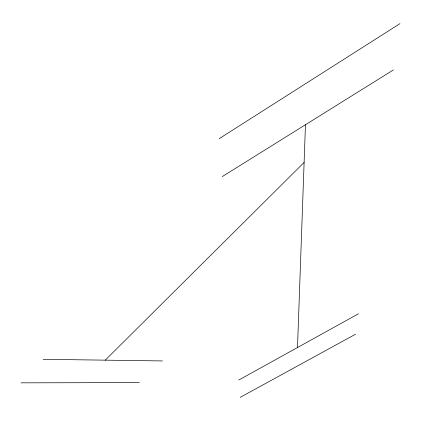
<?xml version="1.0" encoding="UTF-8"?>
<svg xmlns="http://www.w3.org/2000/svg" width="421" height="421" viewBox="0 0 421 421"><rect width="100%" height="100%" fill="white"/><g stroke="black" fill="none" stroke-linecap="round" stroke-linejoin="round"><path stroke-width="0.63" d="M297.5 347.52L305.462 124.737M105.255 360.16L304.115 162.422M219.183 138.677L399.95 23.65M222.267 176.588L393.33 69.975M238.812 380.005L358.487 313.771M240.223 397.35L355.566 334.2M21.05 382.836L139.335 382.594M43.142 359.313L162.438 360.939"/></g></svg>
